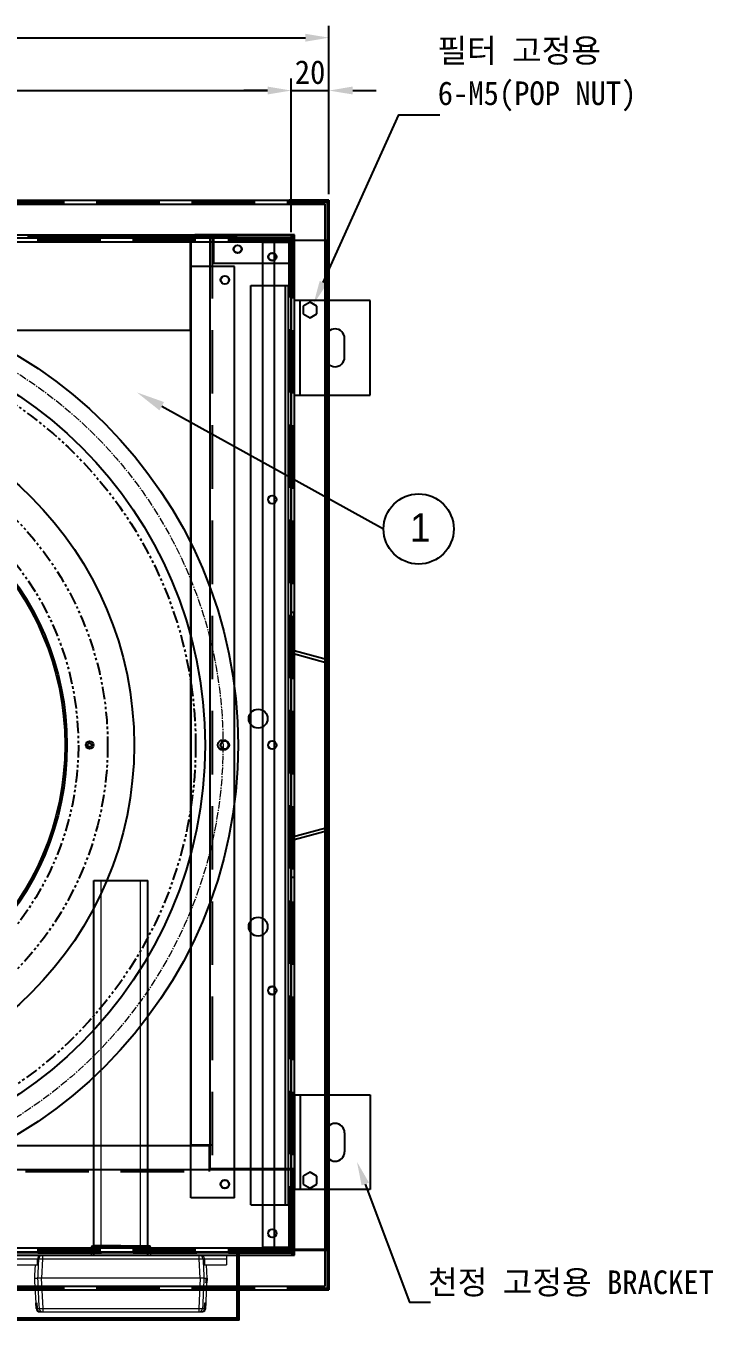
# Model space of a CAD drawing. Header units: millimetres. Extents: x -6 to 705, y -10 to 538.
# Drawn here: x 487.3 to 556, y 226 to 355.5 of the extents above; entities that cross this region are included whole.
import ezdxf
from ezdxf.enums import TextEntityAlignment as Align

# ---------------------------------------------------------------- set-up
doc = ezdxf.new("R2010")
doc.units = ezdxf.units.MM
for name, pattern in [('CENTER2', [1.125, 0.75, -0.125, 0.125, -0.125]), ('CNCKADLINESTYLE_DASH', [18.75, 12.5, -6.25]), ('HIDDEN', [9.525, 6.35, -3.175]), ('PHANTOM', [2.5, 1.25, -0.25, 0.25, -0.25, 0.25, -0.25])]:
    doc.linetypes.add(name, pattern=pattern)
for name, color, linetype in [('02', 6, 'Continuous'), ('4', 4, 'Continuous'), ('6', 6, 'PHANTOM'), ('filter', 5, 'Continuous'), ('FILTER-A', 160, 'Continuous'), ('FT-01', 192, 'Continuous'), ('LG', 3, 'Continuous'), ('OVER', 7, 'Continuous'), ('단자함', 6, 'Continuous'), ('벨마우스', 5, 'Continuous'), ('앵글-B', 1, 'Continuous'), ('앵글A', 5, 'Continuous')]:
    doc.layers.add(name, color=color, linetype=linetype)
doc.layers.add('치수선', color=1, linetype='Continuous', lineweight=18)
doc.styles.add('SIMPLEX', font='Dotum.ttf', dxfattribs={"height": 60})
doc.styles.get("Standard").update_dxf_attribs({"font": 'GulimChe.ttf'})

msp = doc.modelspace()

# ---------------------------------------------------------------- linework, layer by layer
at = {"color": 3}
for p, q in [((517.57, 338.63), (517.57, 355.48)), ((410.94, 354.3), (515.21, 354.3)), ((513.79, 334.84), (513.79, 350.2)), ((513.79, 334.84), (513.79, 350.2)), ((517.57, 338.63), (517.57, 350.2)), ((414.72, 349.01), (511.42, 349.01)), ((511.42, 349.01), (509.06, 349.01)), ((513.79, 349.01), (517.57, 349.01)), ((519.94, 349.01), (522.3, 349.01))]:
    msp.add_line(p, q, dxfattribs=at)
at = {"color": 2}
for p, q in [((494.06, 232.5), (494.06, 269.97)), ((494.06, 269.97), (499.45, 269.97)), ((499.45, 232.5), (499.45, 269.97)), ((496.76, 233.44), (494.06, 233.44))]:
    msp.add_line(p, q, dxfattribs=at)
at = {"color": 2, "lineweight": 13}
for p, q in [((494.78, 233.44), (494.78, 269.97)), ((498.72, 233.44), (498.72, 269.97))]:
    msp.add_line(p, q, dxfattribs=at)
at = {"color": 2, "linetype": 'Continuous', "lineweight": 15}
for p, q in [((493.78, 233.35), (493.77, 232.5)), ((499.73, 233.35), (493.78, 233.35)), ((499.64, 233.44), (496.76, 233.44)), ((499.75, 232.5), (499.73, 233.35)), ((486.21, 232.5), (488.77, 232.5)), ((486.21, 232.14), (488.55, 232.14)), ((488.41, 232.12), (488.43, 232.12)), ((488.41, 231.55), (488.41, 232.12)), ((488.43, 232.12), (488.43, 232.14)), ((488.92, 232.14), (488.83, 230.21)), ((488.92, 232.5), (504.59, 232.5)), ((488.92, 232.5), (488.92, 232.14)), ((488.92, 232.14), (504.59, 232.14)), ((504.59, 232.14), (504.59, 232.5)), ((504.68, 230.21), (504.59, 232.14)), ((504.74, 232.5), (507.31, 232.5)), ((504.97, 232.14), (507.31, 232.14)), ((505.08, 232.12), (505.08, 232.14)), ((505.08, 232.12), (505.11, 232.12)), ((505.11, 232.12), (505.11, 231.55)), ((507.31, 232.5), (507.31, 231.55)), ((486.21, 231.55), (488.41, 231.55)), ((488.18, 231.55), (488.13, 230.52)), ((505.11, 231.55), (507.31, 231.55)), ((505.4, 230.21), (505.33, 231.55)), ((488.11, 230.21), (488.46, 230.21)), ((488.11, 230.21), (488.11, 230.21)), ((488.13, 229.9), (488.27, 227.18)), ((488.97, 227.18), (488.83, 230.21)), ((504.68, 230.21), (488.83, 230.21)), ((504.68, 230.21), (504.54, 227.18)), ((505.06, 230.21), (505.4, 230.21)), ((505.24, 227.18), (505.4, 230.21)), ((505.27, 229.83), (505.28, 230.02)), ((505.27, 229.83), (505.36, 229.83)), ((505.27, 229.74), (505.35, 229.74)), ((505.28, 230.11), (505.28, 230.21)), ((505.28, 230.02), (505.28, 230.11)), ((505.37, 230.02), (505.36, 229.92)), ((505.36, 229.92), (505.36, 229.83)), ((505.38, 230.21), (505.37, 230.02)), ((488.26, 227.75), (488.27, 227.75)), ((488.29, 227.18), (488.26, 227.75)), ((488.27, 227.75), (488.3, 227.18)), ((488.27, 227.18), (488.29, 227.18)), ((488.29, 227.75), (488.31, 227.75)), ((488.32, 227.18), (488.29, 227.75)), ((488.3, 227.18), (488.32, 227.18)), ((488.31, 227.75), (488.34, 227.18)), ((488.34, 227.75), (488.36, 227.75)), ((488.37, 227.18), (488.34, 227.75)), ((488.34, 227.18), (488.37, 227.18)), ((488.36, 227.75), (488.39, 227.18)), ((488.39, 227.18), (488.6, 227.18)), ((488.74, 226.82), (488.72, 226.83)), ((488.74, 226.82), (488.76, 226.82)), ((488.97, 227.18), (504.54, 227.18)), ((488.97, 226.82), (488.97, 227.18)), ((488.97, 226.82), (504.54, 226.82)), ((504.54, 227.18), (504.54, 226.82)), ((504.76, 226.82), (504.77, 226.82)), ((504.92, 227.18), (505.13, 227.18)), ((505.13, 227.18), (505.16, 227.75)), ((505.18, 227.75), (505.15, 227.18)), ((505.15, 227.18), (505.17, 227.18)), ((505.16, 227.75), (505.18, 227.75)), ((505.17, 227.18), (505.2, 227.75)), ((505.22, 227.75), (505.19, 227.18)), ((505.19, 227.18), (505.21, 227.18)), ((505.2, 227.75), (505.22, 227.75)), ((505.21, 227.18), (505.24, 227.75)), ((505.25, 227.75), (505.22, 227.18)), ((505.22, 227.18), (505.24, 227.18)), ((505.24, 227.75), (505.25, 227.75))]:
    msp.add_line(p, q, dxfattribs=at)
for points in [[(516.99, 329.81), (524.57, 346.58), (528.03, 346.58), (528.67, 346.58)], [(500.84, 317.44), (523.03, 305.15)], [(521.2, 239.62), (525.62, 227.81), (527.07, 227.81), (527.71, 227.81)]]:
    msp.add_lwpolyline(points)
for centre, radius, start, end in [((493.88, 233.35), 0.0946, 90, 179), ((499.64, 233.35), 0.0946, 1, 90), ((488.92, 232.12), 0.376, 90.2583, 177.2935), ((504.59, 232.12), 0.376, 2.7065, 89.7417), ((488.65, 227.2), 0.378, 183, 270), ((488.97, 227.2), 0.376, 182.7126, 269.7472), ((504.54, 227.2), 0.376, 270.2528, 357.2874), ((504.87, 227.2), 0.378, 279.2626, 357)]:
    msp.add_arc(centre, radius, start, end, dxfattribs=at)
for points, knots in [([(493.88, 233.44), (493.88, 233.44), (494.18, 233.44), (495.26, 233.44), (495.99, 233.44), (496.76, 233.44)], [0, 0, 0, 0, 0.5, 0.5, 1, 1, 1, 1]), ([(488.77, 232.5), (488.76, 232.5), (488.75, 232.5), (488.73, 232.5), (488.71, 232.49), (488.69, 232.49), (488.67, 232.48), (488.64, 232.47), (488.6, 232.45), (488.55, 232.41), (488.51, 232.36), (488.48, 232.31), (488.46, 232.26), (488.44, 232.22), (488.44, 232.18), (488.43, 232.15), (488.43, 232.14)], [0, 0, 0, 0, 0.052292, 0.100357, 0.144193, 0.183795, 0.219162, 0.250292, 0.383544, 0.499612, 0.631387, 0.749552, 0.81526, 0.87859, 0.940002, 1, 1, 1, 1]), ([(488.55, 232.14), (488.55, 232.14), (488.55, 232.14), (488.56, 232.14), (488.56, 232.14), (488.57, 232.14), (488.58, 232.14), (488.59, 232.15), (488.6, 232.15), (488.61, 232.15), (488.62, 232.15), (488.63, 232.15), (488.64, 232.15), (488.65, 232.15), (488.66, 232.15), (488.69, 232.15), (488.73, 232.15), (488.79, 232.14), (488.85, 232.14), (488.88, 232.14), (488.91, 232.14), (488.92, 232.14), (488.92, 232.14)], [0, 0, 0, 0, 0.04894, 0.095849, 0.140726, 0.183573, 0.224387, 0.26317, 0.299919, 0.334637, 0.367321, 0.397974, 0.426593, 0.453181, 0.477736, 0.50026, 0.651387, 0.758274, 0.881986, 0.941799, 0.974534, 1, 1, 1, 1]), ([(488.77, 232.5), (488.78, 232.5), (488.8, 232.5), (488.83, 232.5), (488.86, 232.5), (488.89, 232.5), (488.91, 232.5), (488.92, 232.5)], [0, 0, 0, 0, 0.20001, 0.400005, 0.599995, 0.79999, 1, 1, 1, 1]), ([(504.59, 232.5), (504.6, 232.5), (504.63, 232.5), (504.66, 232.5), (504.69, 232.5), (504.72, 232.5), (504.73, 232.5), (504.74, 232.5)], [0, 0, 0, 0, 0.2000101, 0.400005, 0.599995, 0.7999899, 1, 1, 1, 1]), ([(504.59, 232.14), (504.6, 232.14), (504.61, 232.14), (504.63, 232.14), (504.67, 232.14), (504.72, 232.14), (504.78, 232.15), (504.83, 232.15), (504.86, 232.15), (504.89, 232.15), (504.91, 232.15), (504.94, 232.14), (504.96, 232.14), (504.96, 232.14), (504.97, 232.14)], [0, 0, 0, 0, 0.025468, 0.058217, 0.118046, 0.241793, 0.348694, 0.499879, 0.555592, 0.622364, 0.700197, 0.789086, 0.889023, 1, 1, 1, 1]), ([(504.74, 232.5), (504.75, 232.5), (504.76, 232.5), (504.79, 232.5), (504.81, 232.49), (504.82, 232.49), (504.84, 232.48), (504.87, 232.47), (504.91, 232.45), (504.96, 232.41), (505.01, 232.36), (505.04, 232.31), (505.06, 232.26), (505.07, 232.22), (505.08, 232.18), (505.08, 232.15), (505.08, 232.14)], [0, 0, 0, 0, 0.052987, 0.101465, 0.145434, 0.184894, 0.219846, 0.250292, 0.383771, 0.499612, 0.63149, 0.749552, 0.81529, 0.87863, 0.940031, 1, 1, 1, 1]), ([(488.13, 230.52), (488.13, 230.52), (488.13, 230.52), (488.13, 230.5), (488.12, 230.44), (488.12, 230.35), (488.11, 230.27), (488.11, 230.22), (488.11, 230.21)], [0, 0, 0, 0, 0.073994, 0.288463, 0.502966, 0.717609, 0.932473, 1, 1, 1, 1]), ([(488.11, 230.21), (488.11, 230.17), (488.12, 230.1), (488.12, 230.01), (488.12, 229.94), (488.13, 229.9), (488.13, 229.9), (488.13, 229.9)], [0, 0, 0, 0, 0.215299, 0.430604, 0.645746, 0.860649, 1, 1, 1, 1]), ([(488.83, 230.21), (488.79, 230.21), (488.74, 230.21), (488.68, 230.21), (488.66, 230.21), (488.62, 230.21), (488.6, 230.21), (488.57, 230.21), (488.55, 230.21), (488.52, 230.21), (488.51, 230.21), (488.48, 230.21), (488.46, 230.21), (488.46, 230.21)], [0, 0, 0, 0, 0.25, 0.25, 0.375, 0.375, 0.5, 0.5, 0.625, 0.625, 0.75, 0.75, 1, 1, 1, 1]), ([(488.83, 230.21), (488.79, 230.21), (488.74, 230.21), (488.68, 230.21), (488.66, 230.21), (488.62, 230.21), (488.6, 230.21), (488.57, 230.21), (488.55, 230.21), (488.52, 230.21), (488.51, 230.21), (488.48, 230.21), (488.46, 230.21), (488.46, 230.21)], [0, 0, 0, 0, 0.25, 0.25, 0.375, 0.375, 0.5, 0.5, 0.625, 0.625, 0.75, 0.75, 1, 1, 1, 1]), ([(505.06, 230.21), (505.05, 230.21), (505.03, 230.21), (505, 230.21), (504.99, 230.21), (504.96, 230.21), (504.95, 230.21), (504.91, 230.21), (504.89, 230.21), (504.86, 230.21), (504.83, 230.21), (504.77, 230.21), (504.73, 230.21), (504.68, 230.21)], [0, 0, 0, 0, 0.25, 0.25, 0.375, 0.375, 0.5, 0.5, 0.625, 0.625, 0.75, 0.75, 1, 1, 1, 1]), ([(505.06, 230.21), (505.05, 230.21), (505.03, 230.21), (505, 230.21), (504.99, 230.21), (504.96, 230.21), (504.95, 230.21), (504.91, 230.21), (504.89, 230.21), (504.86, 230.21), (504.83, 230.21), (504.77, 230.21), (504.73, 230.21), (504.68, 230.21)], [0, 0, 0, 0, 0.25, 0.25, 0.375, 0.375, 0.5, 0.5, 0.625, 0.625, 0.75, 0.75, 1, 1, 1, 1]), ([(505.27, 229.74), (505.27, 229.74), (505.27, 229.75), (505.26, 229.78), (505.26, 229.8), (505.27, 229.83)], [0, 0, 0, 0, 0.5, 0.5, 1, 1, 1, 1]), ([(505.36, 229.83), (505.36, 229.8), (505.36, 229.78), (505.35, 229.75), (505.35, 229.74), (505.35, 229.74)], [0, 0, 0, 0, 0.5, 0.5, 1, 1, 1, 1]), ([(488.3, 227.18), (488.3, 227.16), (488.31, 227.13), (488.32, 227.09), (488.33, 227.06), (488.35, 227.02), (488.36, 227), (488.39, 226.96), (488.4, 226.94), (488.44, 226.91), (488.46, 226.89), (488.5, 226.87), (488.52, 226.86), (488.59, 226.83), (488.63, 226.82), (488.68, 226.82)], [0, 0, 0, 0, 0.125, 0.125, 0.25, 0.25, 0.375, 0.375, 0.5, 0.5, 0.625, 0.625, 0.75, 0.75, 1, 1, 1, 1]), ([(488.34, 227.18), (488.34, 227.16), (488.34, 227.13), (488.36, 227.09), (488.36, 227.06), (488.38, 227.02), (488.4, 227), (488.42, 226.96), (488.44, 226.94), (488.47, 226.91), (488.49, 226.89), (488.53, 226.87), (488.55, 226.86), (488.62, 226.83), (488.67, 226.82), (488.72, 226.82)], [0, 0, 0, 0, 0.125, 0.125, 0.25, 0.25, 0.375, 0.375, 0.5, 0.5, 0.625, 0.625, 0.75, 0.75, 1, 1, 1, 1]), ([(488.69, 226.83), (488.67, 226.83), (488.6, 226.84), (488.5, 226.9), (488.42, 227), (488.37, 227.1), (488.37, 227.16), (488.37, 227.18)], [0, 0, 0, 0, 0.145176, 0.390334, 0.635171, 0.879352, 1, 1, 1, 1]), ([(488.39, 227.18), (488.39, 227.16), (488.39, 227.13), (488.4, 227.09), (488.41, 227.06), (488.43, 227.02), (488.44, 227), (488.47, 226.96), (488.49, 226.94), (488.52, 226.91), (488.54, 226.89), (488.58, 226.87), (488.6, 226.86), (488.67, 226.83), (488.72, 226.82), (488.77, 226.82)], [0, 0, 0, 0, 0.125, 0.125, 0.25, 0.25, 0.375, 0.375, 0.5, 0.5, 0.625, 0.625, 0.75, 0.75, 1, 1, 1, 1]), ([(488.6, 227.18), (488.6, 227.18), (488.61, 227.18), (488.66, 227.17), (488.69, 227.17), (488.76, 227.17), (488.8, 227.17), (488.89, 227.18), (488.93, 227.18), (488.97, 227.18)], [0, 0, 0, 0, 0.25, 0.25, 0.5, 0.5, 0.75, 0.75, 1, 1, 1, 1]), ([(504.54, 227.18), (504.58, 227.18), (504.63, 227.18), (504.71, 227.17), (504.76, 227.17), (504.83, 227.17), (504.86, 227.17), (504.9, 227.18), (504.91, 227.18), (504.92, 227.18)], [0, 0, 0, 0, 0.25, 0.25, 0.5, 0.5, 0.75, 0.75, 1, 1, 1, 1]), ([(504.75, 226.82), (504.77, 226.82), (504.79, 226.82), (504.84, 226.83), (504.86, 226.84), (504.91, 226.86), (504.93, 226.87), (504.97, 226.89), (504.99, 226.91), (505.03, 226.94), (505.04, 226.96), (505.07, 227), (505.08, 227.02), (505.11, 227.08), (505.12, 227.13), (505.13, 227.18)], [0, 0, 0, 0, 0.125, 0.125, 0.25, 0.25, 0.375, 0.375, 0.5, 0.5, 0.625, 0.625, 0.75, 0.75, 1, 1, 1, 1]), ([(505.15, 227.18), (505.15, 227.16), (505.14, 227.13), (505.13, 227.09), (505.12, 227.06), (505.1, 227.02), (505.09, 227), (505.06, 226.96), (505.05, 226.94), (505.01, 226.91), (504.99, 226.89), (504.95, 226.87), (504.93, 226.86), (504.87, 226.83), (504.82, 226.82), (504.77, 226.82)], [0, 0, 0, 0, 0.125, 0.125, 0.25, 0.25, 0.375, 0.375, 0.5, 0.5, 0.625, 0.625, 0.75, 0.75, 1, 1, 1, 1]), ([(504.8, 226.82), (504.82, 226.82), (504.84, 226.82), (504.89, 226.83), (504.91, 226.84), (504.96, 226.86), (504.98, 226.87), (505.02, 226.89), (505.04, 226.91), (505.07, 226.94), (505.09, 226.96), (505.12, 227), (505.13, 227.02), (505.16, 227.08), (505.17, 227.13), (505.17, 227.18)], [0, 0, 0, 0, 0.125, 0.125, 0.25, 0.25, 0.375, 0.375, 0.5, 0.5, 0.625, 0.625, 0.75, 0.75, 1, 1, 1, 1]), ([(505.19, 227.18), (505.19, 227.16), (505.19, 227.13), (505.18, 227.09), (505.17, 227.06), (505.15, 227.02), (505.14, 227), (505.11, 226.96), (505.09, 226.94), (505.06, 226.91), (505.04, 226.89), (505, 226.87), (504.98, 226.86), (504.91, 226.83), (504.86, 226.82), (504.81, 226.82)], [0, 0, 0, 0, 0.125, 0.125, 0.25, 0.25, 0.375, 0.375, 0.5, 0.5, 0.625, 0.625, 0.75, 0.75, 1, 1, 1, 1]), ([(504.89, 226.83), (504.91, 226.83), (504.98, 226.84), (505.07, 226.9), (505.16, 227), (505.2, 227.1), (505.21, 227.16), (505.21, 227.18)], [0, 0, 0, 0, 0.134588, 0.382064, 0.629424, 0.876547, 1, 1, 1, 1])]:
    msp.add_open_spline(points, degree=3, knots=knots, dxfattribs=at)
for points in [[(488.46, 230.21), (488.49, 230.85), (488.52, 231.5), (488.55, 232.14)], [(504.97, 232.14), (505, 231.5), (505.03, 230.85), (505.06, 230.21)], [(488.6, 227.18), (488.55, 228.19), (488.5, 229.2), (488.46, 230.21)], [(505.06, 230.21), (505.01, 229.2), (504.96, 228.19), (504.92, 227.18)], [(488.65, 226.82), (488.65, 226.82), (488.65, 226.82), (488.67, 226.82)], [(488.68, 226.82), (488.69, 226.82), (488.69, 226.82), (488.7, 226.82)], [(488.72, 226.82), (488.73, 226.82), (488.73, 226.82), (488.74, 226.82)], [(488.77, 226.82), (488.82, 226.82), (488.89, 226.82), (488.97, 226.82)], [(504.54, 226.82), (504.63, 226.82), (504.7, 226.82), (504.75, 226.82)], [(504.77, 226.82), (504.78, 226.82), (504.79, 226.82), (504.8, 226.82)], [(504.81, 226.82), (504.82, 226.82), (504.83, 226.82), (504.83, 226.82)], [(504.84, 226.82), (504.86, 226.82), (504.87, 226.82), (504.87, 226.82)]]:
    msp.add_open_spline(points, degree=3, dxfattribs=at)
at = {"color": 3}
for points in [[(515.21, 354.69), (515.21, 353.9), (517.57, 354.3)], [(511.42, 349.41), (511.42, 348.62), (513.79, 349.01)], [(511.42, 349.41), (511.42, 348.62), (513.79, 349.01)], [(519.94, 349.41), (519.94, 348.62), (517.57, 349.01)]]:
    msp.add_solid(points, dxfattribs=at)
for points in [[(517.35, 329.64), (516.02, 327.65), (516.64, 329.97)], [(500.61, 317.02), (498.36, 318.81), (501.07, 317.85)], [(520.83, 239.48), (520.37, 241.84), (521.57, 239.76)]]:
    msp.add_solid(points)
at = {"layer": '02'}
for p, q in [((514.09, 296.78), (513.79, 296.78)), ((513.79, 292.75), (513.79, 296.78)), ((513.79, 292.99), (513.79, 296.78)), ((513.79, 292.99), (513.79, 296.78)), ((514.09, 292.99), (514.09, 296.78)), ((514.09, 292.99), (514.09, 296.78)), ((514.09, 292.99), (514.09, 296.78)), ((513.79, 292.75), (517.27, 291.81)), ((514.01, 292.69), (517.27, 291.81)), ((514.01, 292.69), (517.27, 291.81)), ((514.09, 292.99), (517.57, 292.05)), ((517.27, 283.54), (517.27, 291.81)), ((517.27, 283.54), (517.27, 291.81)), ((517.27, 283.54), (517.27, 291.75)), ((517.57, 283.54), (517.57, 292.05)), ((517.27, 283.54), (517.27, 275.26)), ((517.27, 283.54), (517.27, 275.32)), ((517.57, 283.54), (517.57, 275.02)), ((513.79, 274.32), (517.27, 275.26)), ((514.09, 274.08), (517.57, 275.02)), ((513.79, 274.32), (513.79, 270.29)), ((513.79, 274.08), (513.79, 270.29)), ((514.09, 274.08), (514.09, 270.29)), ((514.09, 270.29), (513.79, 270.29))]:
    msp.add_line(p, q, dxfattribs=at)
at = {"layer": '4'}
msp.add_circle((526.54, 305.15), 3.51, dxfattribs=at)
at = {"layer": '6'}
for radius in [41.16, 32.36, 29.43]:
    msp.add_circle((463.07, 283.54), radius, dxfattribs=at)
at = {"layer": 'filter', "color": 4}
for p, q in [((414.06, 333.87), (512.09, 333.87)), ((512.09, 333.87), (512.09, 233.2)), ((512.09, 233.2), (414.06, 233.2))]:
    msp.add_line(p, q, dxfattribs=at)
at = {"layer": 'FILTER-A'}
for p, q in [((408.95, 337.66), (517.19, 337.66)), ((517.19, 229.41), (517.19, 337.66)), ((408.95, 229.41), (517.19, 229.41))]:
    msp.add_line(p, q, dxfattribs=at)
at = {"layer": 'FT-01', "color": 3}
for p, q in [((412.32, 334.57), (513.83, 334.57)), ((503.7, 334.57), (503.7, 325.05)), ((503.76, 334.19), (503.76, 243.51)), ((514.11, 334.57), (504.14, 334.57)), ((505.65, 334.57), (505.65, 241.13)), ((506.03, 334.57), (506.03, 331.73)), ((513.83, 334.35), (513.83, 334.57)), ((513.83, 334.35), (513.83, 331.73)), ((514.11, 232.5), (514.11, 334.57)), ((506.03, 331.73), (513.83, 331.73)), ((503.76, 238.25), (503.76, 331.41)), ((508.11, 331.41), (503.76, 331.41)), ((508.11, 238.25), (508.11, 331.41)), ((422.44, 325.05), (503.7, 325.05)), ((420.53, 243.47), (505.61, 243.47)), ((505.88, 243.51), (503.76, 243.51)), ((505.61, 240.86), (505.61, 243.47)), ((412.26, 241.09), (513.88, 241.09)), ((514.11, 241.13), (505.65, 241.13)), ((513.88, 241.13), (513.88, 232.5)), ((513.88, 232.5), (513.88, 241.09)), ((508.11, 238.25), (503.76, 238.25)), ((513.88, 232.73), (412.26, 232.73)), ((412.26, 232.5), (513.88, 232.5)), ((513.88, 232.5), (514.11, 232.5)), ((514.11, 232.5), (513.88, 232.5))]:
    msp.add_line(p, q, dxfattribs=at)
at = {"layer": 'FT-01', "color": 3, "linetype": 'HIDDEN'}
for p, q in [((412.32, 334.35), (513.83, 334.35)), ((505.88, 334.57), (505.88, 241.13)), ((513.6, 334.35), (513.6, 331.73)), ((513.88, 334.57), (513.88, 241.13)), ((420.53, 240.86), (505.61, 240.86)), ((513.66, 232.73), (513.66, 241.09)), ((412.26, 232.73), (513.88, 232.73))]:
    msp.add_line(p, q, dxfattribs=at)
at = {"layer": 'FT-01', "color": 3}
for centre, radius in [((508.43, 333.15), 0.407), ((508.43, 333.15), 0.378), ((507.16, 330.06), 0.426), ((507.16, 330.06), 0.407), ((510.49, 286.18), 0.946), ((507.16, 283.54), 0.426), ((507.16, 283.54), 0.407), ((510.49, 265.37), 0.946), ((507.16, 239.6), 0.426), ((507.16, 239.6), 0.407)]:
    msp.add_circle(centre, radius, dxfattribs=at)
msp.add_arc((504.14, 334.19), 0.378, 90, 180, dxfattribs=at)
at = {"layer": 'LG', "color": 4}
for p, q in [((514.11, 318.54), (514.11, 328.01)), ((521.68, 328.01), (514.11, 328.01)), ((521.68, 318.54), (521.68, 328.01)), ((517.23, 322.33), (517.23, 324.22)), ((519.12, 322.33), (519.12, 324.22)), ((514.11, 318.54), (521.68, 318.54)), ((514.11, 248.53), (514.11, 239.07)), ((514.11, 248.53), (521.68, 248.53)), ((521.68, 248.53), (521.68, 239.07)), ((517.23, 244.74), (517.23, 242.85)), ((519.12, 244.74), (519.12, 242.85)), ((521.68, 239.07), (514.11, 239.07))]:
    msp.add_line(p, q, dxfattribs=at)
at = {"layer": 'LG', "color": 4, "linetype": 'CNCKADLINESTYLE_DASH'}
for p, q in [((514.68, 318.54), (514.68, 328.01)), ((514.68, 248.53), (514.68, 239.07))]:
    msp.add_line(p, q, dxfattribs=at)
at = {"layer": 'LG', "color": 4}
for centre, start, end in [((518.18, 324.22), 0, 180), ((518.18, 322.33), 180, 0), ((518.18, 244.74), 0, 180), ((518.18, 242.85), 180, 0)]:
    msp.add_arc(centre, 0.946, start, end, dxfattribs=at)
at = {"layer": 'OVER'}
for p, q in [((408.57, 338.04), (517.57, 338.04)), ((517.57, 338.04), (513.6, 338.04)), ((517.57, 338.04), (517.57, 334.06)), ((517.57, 338.04), (517.57, 229.04)), ((513.79, 334.25), (513.79, 232.82)), ((513.79, 334.06), (517.57, 334.06)), ((517.57, 334), (510.95, 334)), ((510.95, 233.07), (510.95, 334)), ((513.79, 233.07), (513.79, 334)), ((517.38, 233.07), (517.38, 334)), ((517.57, 233.07), (517.57, 334)), ((515.68, 327.85), (515, 327.45)), ((516.36, 327.45), (515.68, 327.85)), ((515, 327.45), (515, 326.67)), ((515, 326.67), (515.68, 326.27)), ((515.68, 326.27), (516.36, 326.67)), ((516.36, 326.67), (516.36, 327.45)), ((513.79, 275.57), (513.79, 261.09)), ((513.79, 256.46), (513.79, 255.79)), ((515.68, 240.8), (515, 240.4)), ((515, 240.4), (515, 239.62)), ((515, 239.62), (515.68, 239.22)), ((516.36, 240.4), (515.68, 240.8)), ((515.68, 239.22), (516.36, 239.62)), ((516.36, 239.62), (516.36, 240.4)), ((517.57, 233.07), (510.95, 233.07)), ((513.79, 232.82), (412.36, 232.82)), ((513.79, 233.01), (517.57, 233.01)), ((517.57, 233.01), (517.57, 229.04)), ((408.57, 229.04), (517.57, 229.04))]:
    msp.add_line(p, q, dxfattribs=at)
at = {"layer": 'OVER', "linetype": 'HIDDEN'}
for p, q in [((517.38, 338.04), (517.38, 229.04)), ((408.57, 337.85), (517.57, 337.85)), ((513.79, 334.06), (412.36, 334.06)), ((513.6, 333.82), (510.95, 333.82)), ((513.6, 233.07), (513.6, 334)), ((513.6, 233.26), (510.95, 233.26)), ((513.79, 233.01), (412.36, 233.01)), ((408.57, 229.22), (517.57, 229.22))]:
    msp.add_line(p, q, dxfattribs=at)
at = {"layer": 'OVER', "linetype": 'ByBlock'}
msp.add_line((513.79, 334.25), (412.36, 334.25), dxfattribs=at)
at = {"layer": 'OVER'}
for centre, radius in [((511.9, 332.38), 0.407), ((511.9, 332.38), 0.378), ((511.9, 308.09), 0.426), ((511.9, 308.09), 0.407), ((511.9, 283.54), 0.426), ((511.9, 283.54), 0.407), ((511.9, 258.98), 0.426), ((511.9, 258.98), 0.407), ((511.9, 234.69), 0.426), ((511.9, 234.69), 0.407)]:
    msp.add_circle(centre, radius, dxfattribs=at)
at = {"layer": '단자함', "color": 4}
for p, q in [((508.32, 334.44), (487.41, 334.44)), ((508.32, 334.25), (487.41, 334.25)), ((508.32, 334.25), (508.32, 334.44)), ((508.39, 226.01), (508.39, 232.63)), ((508.58, 226.01), (508.58, 232.63)), ((508.58, 226.2), (417.56, 226.2)), ((508.58, 226.01), (417.56, 226.01))]:
    msp.add_line(p, q, dxfattribs=at)
at = {"layer": '벨마우스'}
for centre, radius in [((463.07, 283.54), 45.42), ((463.07, 283.54), 42.1), ((463.07, 283.54), 35.01), ((463.07, 283.54), 28.29), ((463.07, 283.54), 28.1), ((493.63, 283.54), 0.383), ((493.63, 283.54), 0.189), ((506.98, 283.54), 0.52)]:
    msp.add_circle(centre, radius, dxfattribs=at)
at = {"layer": '앵글-B'}
for p, q in [((509.74, 237.55), (509.74, 329.52)), ((509.74, 329.52), (513.52, 329.52)), ((513.22, 237.55), (513.22, 329.52)), ((513.52, 237.55), (513.52, 329.52)), ((509.74, 237.55), (513.52, 237.55))]:
    msp.add_line(p, q, dxfattribs=at)
at = {"layer": '앵글A'}
for p, q in [((509.74, 329.52), (513.52, 329.52)), ((509.74, 237.55), (509.74, 329.52)), ((513.22, 237.55), (513.22, 329.52)), ((513.52, 237.55), (513.52, 329.52)), ((509.74, 237.55), (513.52, 237.55))]:
    msp.add_line(p, q, dxfattribs=at)
at = {"layer": '치수선', "color": 1, "linetype": 'CENTER2'}
msp.add_circle((463.07, 283.54), 43.9, dxfattribs=at)

# ---------------------------------------------------------------- texts
at = {"color": 4}
for s, height, p in [('필터 고정용', 2.365, (528.41, 351.83)), ('6-M5(POP NUT)', 2.3654, (528.45, 347.56)), ('천정 고정용 BRACKET', 2.3654, (527.48, 228.61))]:
    msp.add_text(s, height=height, dxfattribs=at).set_placement(p)
at = {"color": 4, "insert": (515.68, 350.84), "char_height": 2.365, "attachment_point": 5}
msp.add_mtext('\\A1;20', dxfattribs=at)
at = {"layer": '4', "style": 'SIMPLEX'}
msp.add_text('1', height=2.84, dxfattribs=at).set_placement((526.7, 303.88), align=Align.CENTER)

doc.saveas('drawing.dxf')
